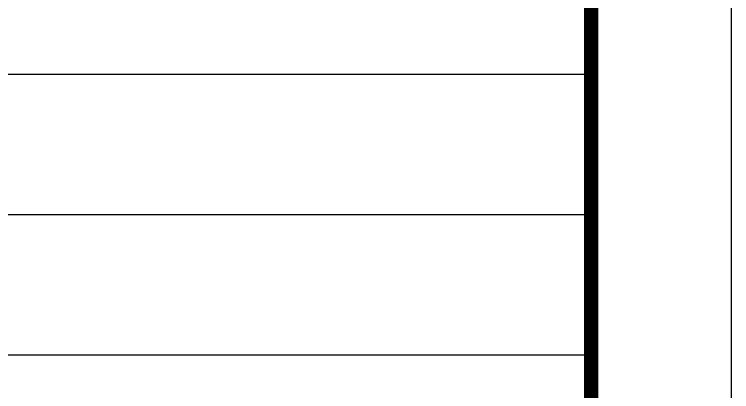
# Model space of a CAD drawing. Header units: millimetres. Extents: x 684779 to 686470, y 2544898 to 2545979.
# Drawn here: x 686072.39 to 686112.56, y 2545253.46 to 2545274.61 of the extents above; entities that cross this region are included whole.
import ezdxf

# ---------------------------------------------------------------- set-up
doc = ezdxf.new("R2010")
doc.units = ezdxf.units.MM
doc.layers.add('14', color=14, linetype='Continuous')
doc.layers.add('PUB_TITLE', color=4, linetype='Continuous')

# ---------------------------------------------------------------- blocks, each defined once
blk = doc.blocks.new('图框')
at = {"layer": '14', "color": 14}
for p, q in [((97702, -77692), (121299, -77692)), ((97702, -80052), (121299, -80052)), ((97702, -82411), (121299, -82411))]:
    blk.add_line(p, q, dxfattribs=at)
at = {"layer": 'PUB_TITLE', "color": 14}
blk.add_lwpolyline([(-2490, -114031), (123660, -114031), (123660, -24931), (-2490, -24931)], close=True, dxfattribs=at)
at = {"layer": 'PUB_TITLE', "color": 14, "const_width": 236}
blk.add_lwpolyline([(3409, -111671), (121299, -111671), (121299, -27291), (3409, -27291)], close=True, dxfattribs=at)

msp = doc.modelspace()

# ---------------------------------------------------------------- block references
at = {"xscale": 0.003333333, "yscale": 0.003333333, "zscale": 0.003333333}
msp.add_blockref('图框', (685700.361, 2545530.23), dxfattribs=at)

doc.saveas('drawing.dxf')
